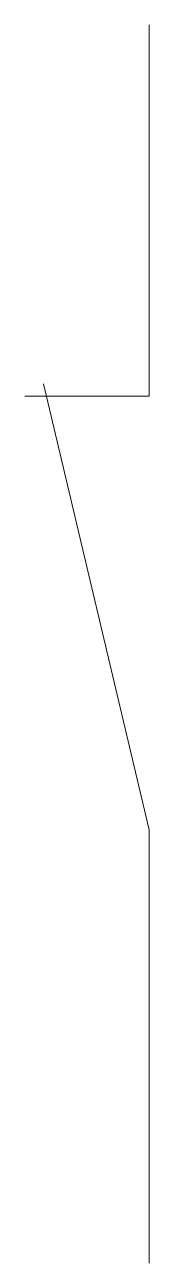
# Model space of a CAD drawing. Extents: x -2 to 0, y -4 to 16.
import ezdxf

# ---------------------------------------------------------------- set-up
doc = ezdxf.new("R2010")
doc.units = 0
doc.layers.get('0').update_dxf_attribs({"linetype": 'CONTINUOUS', "lineweight": 0})

msp = doc.modelspace()

# ---------------------------------------------------------------- linework, layer by layer
at = {"linetype": 'CONTINUOUS'}
for p, q in [((0, 16), (0, 10)), ((0, 10), (-2, 10)), ((0, 3), (-1.7, 10.2)), ((0, -4), (0, 3))]:
    msp.add_line(p, q, dxfattribs=at)

doc.saveas('drawing.dxf')
